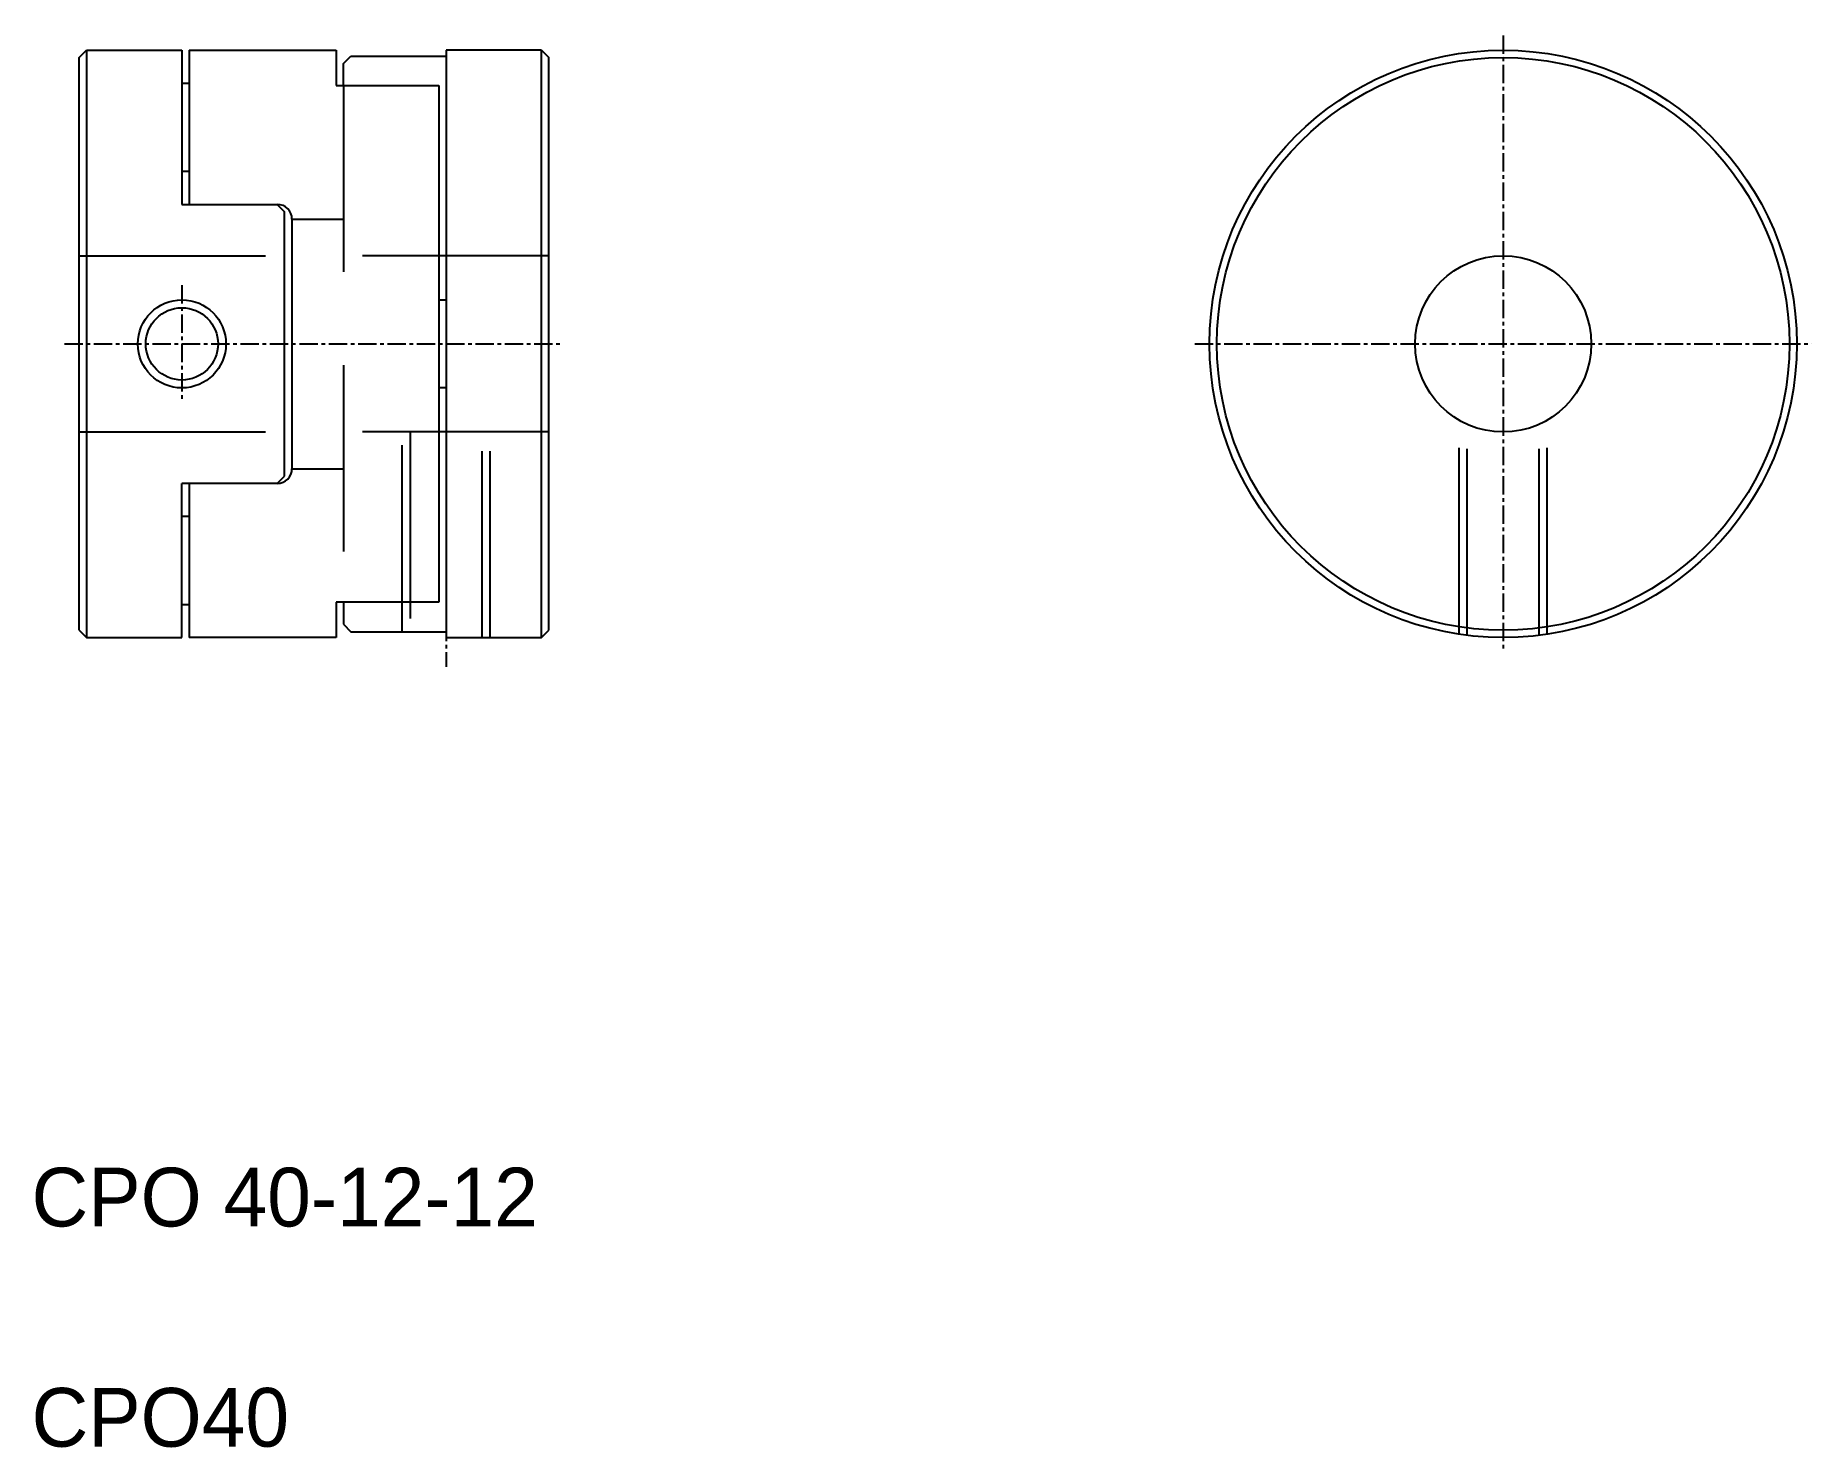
# Model space of a CAD drawing. Extents: x 168 to 289, y 92 to 189.
import ezdxf

# ---------------------------------------------------------------- set-up
doc = ezdxf.new("R2010")
doc.units = 0
doc.linetypes.add('CENTER', pattern=[2, 1.25, -0.25, 0.25, -0.25])
doc.linetypes.add('DASHED', pattern=[19.05, 12.7, -6.35])
doc.layers.get('0').update_dxf_attribs({"linetype": 'CONTINUOUS'})
doc.layers.add('CENTER', color=1, linetype='CENTER')

msp = doc.modelspace()

# ---------------------------------------------------------------- linework, layer by layer
for p, q in [((171.17, 187.15), (171.67, 187.65)), ((171.67, 187.65), (171.67, 147.65)), ((171.67, 187.65), (178.17, 187.65)), ((178.17, 187.65), (178.17, 177.15)), ((178.67, 187.65), (178.67, 177.15)), ((178.67, 187.65), (188.67, 187.65)), ((188.67, 187.65), (188.67, 185.25)), ((196.17, 187.65), (196.17, 147.65)), ((202.67, 187.65), (196.17, 187.65)), ((202.67, 147.65), (202.67, 187.65)), ((202.67, 187.65), (203.17, 187.15)), ((171.17, 148.15), (171.17, 187.15)), ((189.17, 186.75), (189.67, 187.25)), ((189.17, 185.25), (189.17, 186.75)), ((189.67, 187.25), (196.17, 187.25)), ((203.17, 148.15), (203.17, 187.15)), ((178.17, 185.4), (178.67, 185.4)), ((188.67, 185.25), (195.67, 185.25)), ((195.67, 185.25), (195.67, 150.05)), ((178.67, 179.4), (178.17, 179.4)), ((178.17, 177.15), (184.67, 177.15)), ((184.67, 177.15), (185.17, 176.65)), ((185.17, 158.65), (185.17, 176.65)), ((185.67, 176.15), (185.67, 159.15)), ((189.17, 176.45), (189.17, 176.45)), ((195.67, 170.65), (196.17, 170.65)), ((189.17, 167.65), (189.17, 167.65)), ((196.17, 164.65), (195.67, 164.65)), ((184.67, 158.15), (185.17, 158.65)), ((178.17, 147.65), (178.17, 158.15)), ((184.67, 158.15), (178.17, 158.15)), ((178.67, 158.15), (178.67, 147.65)), ((178.67, 155.9), (178.17, 155.9)), ((195.67, 150.05), (188.67, 150.05)), ((188.67, 150.05), (188.67, 147.65)), ((189.17, 150.05), (189.17, 148.55)), ((178.17, 149.9), (178.67, 149.9)), ((171.17, 148.15), (171.67, 147.65)), ((171.67, 147.65), (178.17, 147.65)), ((188.67, 147.65), (178.67, 147.65)), ((189.17, 148.55), (189.67, 148.05)), ((189.67, 148.05), (196.17, 148.05)), ((196.17, 147.65), (202.67, 147.65)), ((202.67, 147.65), (203.17, 148.15))]:
    msp.add_line(p, q)
at = {"color": 3, "linetype": 'DASHED'}
for p, q in [((189.17, 185.25), (189.17, 150.05)), ((185.67, 176.15), (189.17, 176.15)), ((171.17, 173.65), (185.17, 173.65)), ((203.17, 173.65), (189.12, 173.65)), ((265.17, 147.88), (265.17, 162.46)), ((265.71, 147.81), (265.71, 162.18)), ((270.63, 147.81), (270.63, 162.18)), ((271.17, 147.88), (271.17, 162.46)), ((171.17, 161.65), (185.17, 161.65)), ((203.17, 161.65), (189.12, 161.65)), ((193.17, 148.05), (193.17, 161.65)), ((193.71, 161.65), (193.71, 148.05)), ((198.63, 147.65), (198.63, 161.65)), ((199.17, 147.65), (199.17, 161.65)), ((185.67, 159.15), (189.17, 159.15))]:
    msp.add_line(p, q, dxfattribs=at)
for centre, radius in [((268.17, 167.65), 20), ((268.17, 167.65), 19.5), ((268.17, 167.65), 6), ((178.17, 167.65), 2.46)]:
    msp.add_circle(centre, radius)
at = {"color": 3, "linetype": 'CONTINUOUS'}
msp.add_circle((178.17, 167.65), 3, dxfattribs=at)
for centre, start, end in [((184.67, 176.15), 0, 90), ((184.67, 159.15), 270, 0)]:
    msp.add_arc(centre, 1, start, end)
at = {"layer": 'CENTER', "color": 1, "linetype": 'CENTER'}
for p, q in [((268.17, 188.65), (268.17, 146.65)), ((178.17, 171.65), (178.17, 163.65)), ((170.17, 167.65), (204.17, 167.65)), ((247.17, 167.65), (289.17, 167.65))]:
    msp.add_line(p, q, dxfattribs=at)
at = {"layer": 'CENTER'}
msp.add_line((196.17, 164.65), (196.17, 145.65), dxfattribs=at)

# ---------------------------------------------------------------- texts
for s, p in [('CPO 40-12-12', (167.93, 107.54)), ('CPO40', (167.93, 92.54))]:
    msp.add_text(s, height=4).set_placement(p)

doc.saveas('drawing.dxf')
